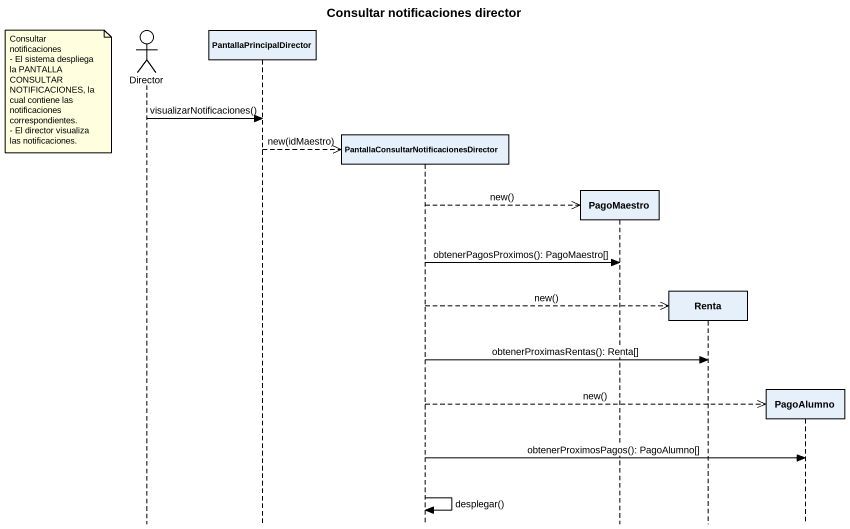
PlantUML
@startuml
title Consultar notificaciones director
hide footbox
actor Director
participant PantallaPrincipalDirector
participant "PantallaConsultarNotificacionesDirector" as PantallaConsultarNotificacio
participant PagoMaestro
participant Renta
participant PagoAlumno

note left of Director
  Consultar notificaciones
  - El sistema despliega la PANTALLA CONSULTAR NOTIFICACIONES, la cual contiene las notificaciones correspondientes.
  - El director visualiza las notificaciones.
end note
Director -> PantallaPrincipalDirector : visualizarNotificaciones()
PantallaPrincipalDirector -->> PantallaConsultarNotificacio ** : new(idMaestro)
PantallaConsultarNotificacio -->> PagoMaestro ** : new()
PantallaConsultarNotificacio -> PagoMaestro : obtenerPagosProximos(): PagoMaestro[]
PantallaConsultarNotificacio -->> Renta ** : new()
PantallaConsultarNotificacio -> Renta : obtenerProximasRentas(): Renta[]
PantallaConsultarNotificacio -->> PagoAlumno ** : new()
PantallaConsultarNotificacio -> PagoAlumno : obtenerProximosPagos(): PagoAlumno[]
PantallaConsultarNotificacio -> PantallaConsultarNotificacio : desplegar()
@enduml
